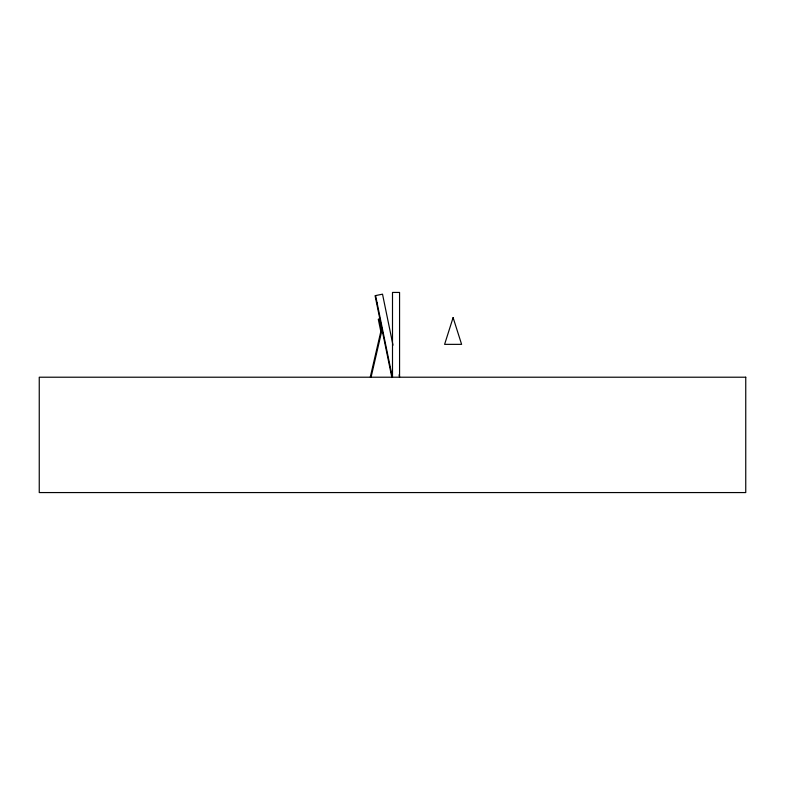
<?xml version="1.0" encoding="UTF-8"?>
<svg xmlns="http://www.w3.org/2000/svg" width="785" height="785" viewBox="0 0 785 785"><rect width="100%" height="100%" fill="white"/><g stroke="black" fill="none" stroke-linecap="round" stroke-linejoin="round"><path stroke-width="1.18" d="M379.852 318.945L378.291 319.26L380.813 331.545L370.304 376.977L371.168 376.8L381.677 331.368L379.155 319.083M376.496 302.617L377.016 302.51M381.147 328.778L381.844 328.63M380.813 331.545L381.677 331.368M390.704 371.825L391.224 371.717M392.991 345.184L382.521 294.169L375.073 295.69L391.882 377.556M399.074 374.837L399.565 377.212L399.565 292.432L392.5 292.432L392.5 377.212M375.593 295.592L392.402 377.448M453.102 317.601L444.604 344.36L461.609 344.36L453.102 317.601M745.75 377.212L39.25 377.212L39.25 492.568L745.75 492.568L745.75 377.212"/></g></svg>
